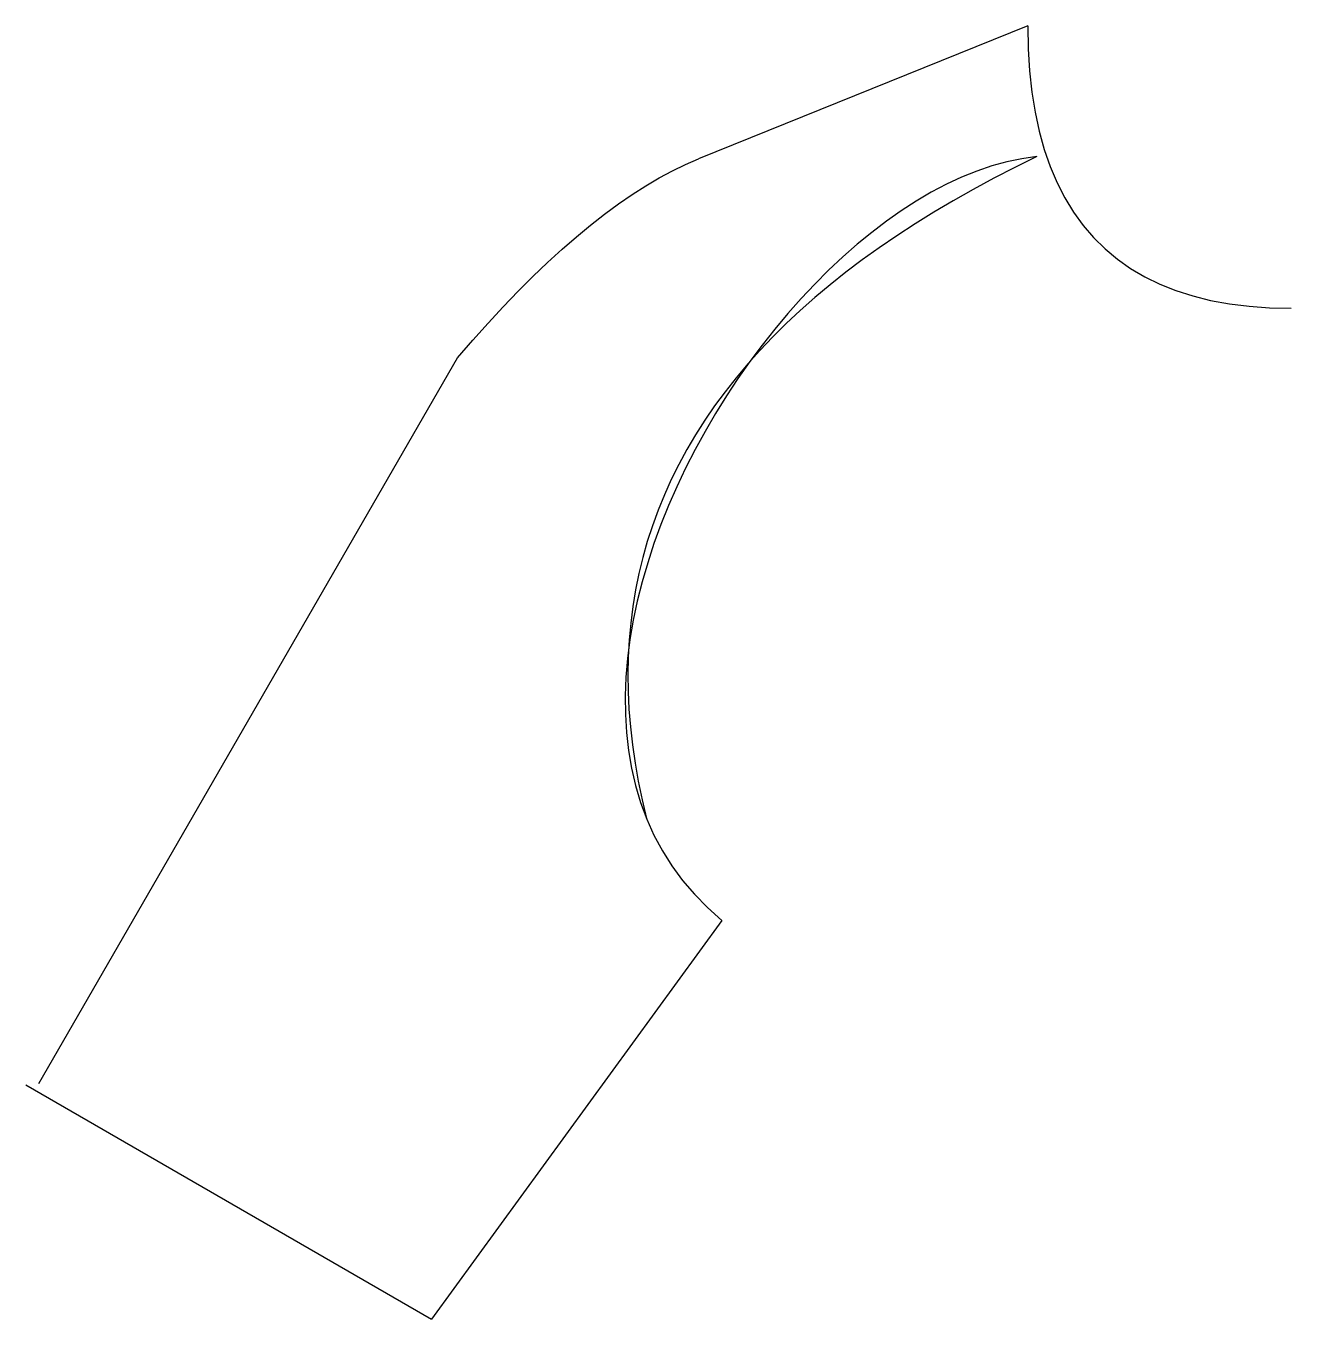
# Model space of a CAD drawing. Extents: x 137 to 472, y 54 to 396.
import ezdxf

# ---------------------------------------------------------------- set-up
doc = ezdxf.new("R2010")
doc.units = 0
doc.layers.get('0').update_dxf_attribs({"linetype": 'continuous'})

msp = doc.modelspace()

# ---------------------------------------------------------------- linework, layer by layer
at = {"color": 0}
for points in [[(402.67, 396.33), (315.4, 361.08)], [(402.67, 396.33), (402.79, 390.23), (403.15, 384.38), (403.76, 378.79), (404.61, 373.47), (405.7, 368.4), (407.03, 363.59), (408.61, 359.05), (410.43, 354.76), (412.49, 350.73), (414.79, 346.96), (417.34, 343.46), (420.12, 340.21), (423.16, 337.22), (426.43, 334.49), (429.95, 332.02), (433.7, 329.81), (437.7, 327.87), (441.95, 326.18), (446.43, 324.75), (451.16, 323.58), (456.13, 322.67), (461.35, 322.02), (466.8, 321.63), (472.5, 321.5)], [(251.49, 308.34), (255.57, 313.06), (259.61, 317.57), (263.6, 321.89), (267.56, 326.01), (271.48, 329.92), (275.36, 333.63), (279.2, 337.13), (282.99, 340.44), (286.75, 343.54), (290.47, 346.44), (294.15, 349.14), (297.79, 351.63), (301.39, 353.93), (304.95, 356.02), (308.48, 357.91), (311.96, 359.59), (315.4, 361.08)], [(405.03, 361.68), (401.09, 361.13), (397.12, 360.31), (393.13, 359.2), (389.13, 357.83), (385.11, 356.21), (381.1, 354.34), (377.1, 352.23), (373.11, 349.89), (369.14, 347.34), (365.2, 344.57), (361.29, 341.6), (357.43, 338.44), (353.62, 335.1), (349.86, 331.59), (346.18, 327.9), (342.56, 324.07), (339.02, 320.08), (335.57, 315.96), (332.22, 311.72), (328.96, 307.35), (325.81, 302.87), (322.78, 298.29), (319.87, 293.62), (317.1, 288.87), (314.46, 284.04), (311.96, 279.15), (309.62, 274.21), (307.43, 269.21), (305.41, 264.18), (303.57, 259.13), (301.9, 254.05), (300.43, 248.97), (299.15, 243.88), (298.07, 238.81), (297.2, 233.75), (296.55, 228.71), (296.12, 223.72), (295.93, 218.77), (295.97, 213.87), (296.26, 209.04), (296.8, 204.28), (297.61, 199.6), (298.68, 195.01), (300.03, 190.52), (301.66, 186.14), (303.57, 181.88), (305.79, 177.74), (308.31, 173.75), (311.14, 169.89), (314.29, 166.2), (317.77, 162.66), (321.57, 159.3)], [(405.03, 361.68), (399.26, 358.83), (393.65, 355.93), (388.2, 352.98), (382.9, 349.99), (377.76, 346.94), (372.79, 343.86), (367.96, 340.72), (363.3, 337.53), (358.79, 334.3), (354.45, 331.02), (350.26, 327.7), (346.22, 324.32), (342.35, 320.9), (338.63, 317.43), (335.07, 313.91), (331.67, 310.35), (328.42, 306.74), (325.34, 303.08), (322.41, 299.37), (319.64, 295.61), (317.02, 291.81), (314.56, 287.96), (312.27, 284.07), (310.13, 280.12), (308.14, 276.13), (306.32, 272.09), (304.65, 268), (303.14, 263.87), (301.79, 259.69), (300.59, 255.46), (299.55, 251.18), (298.67, 246.85), (297.95, 242.48), (297.39, 238.06), (296.98, 233.59), (296.73, 229.08), (296.64, 224.52), (296.71, 219.91), (296.93, 215.25), (297.31, 210.54), (297.85, 205.79), (298.55, 200.99), (299.4, 196.15), (300.42, 191.25), (301.59, 186.31)], [(140.51, 116.1), (251.49, 308.34)], [(321.57, 159.3), (244.62, 53.62)], [(137.03, 115.74), (244.62, 53.62)]]:
    msp.add_lwpolyline(points, dxfattribs=at)

doc.saveas('drawing.dxf')
